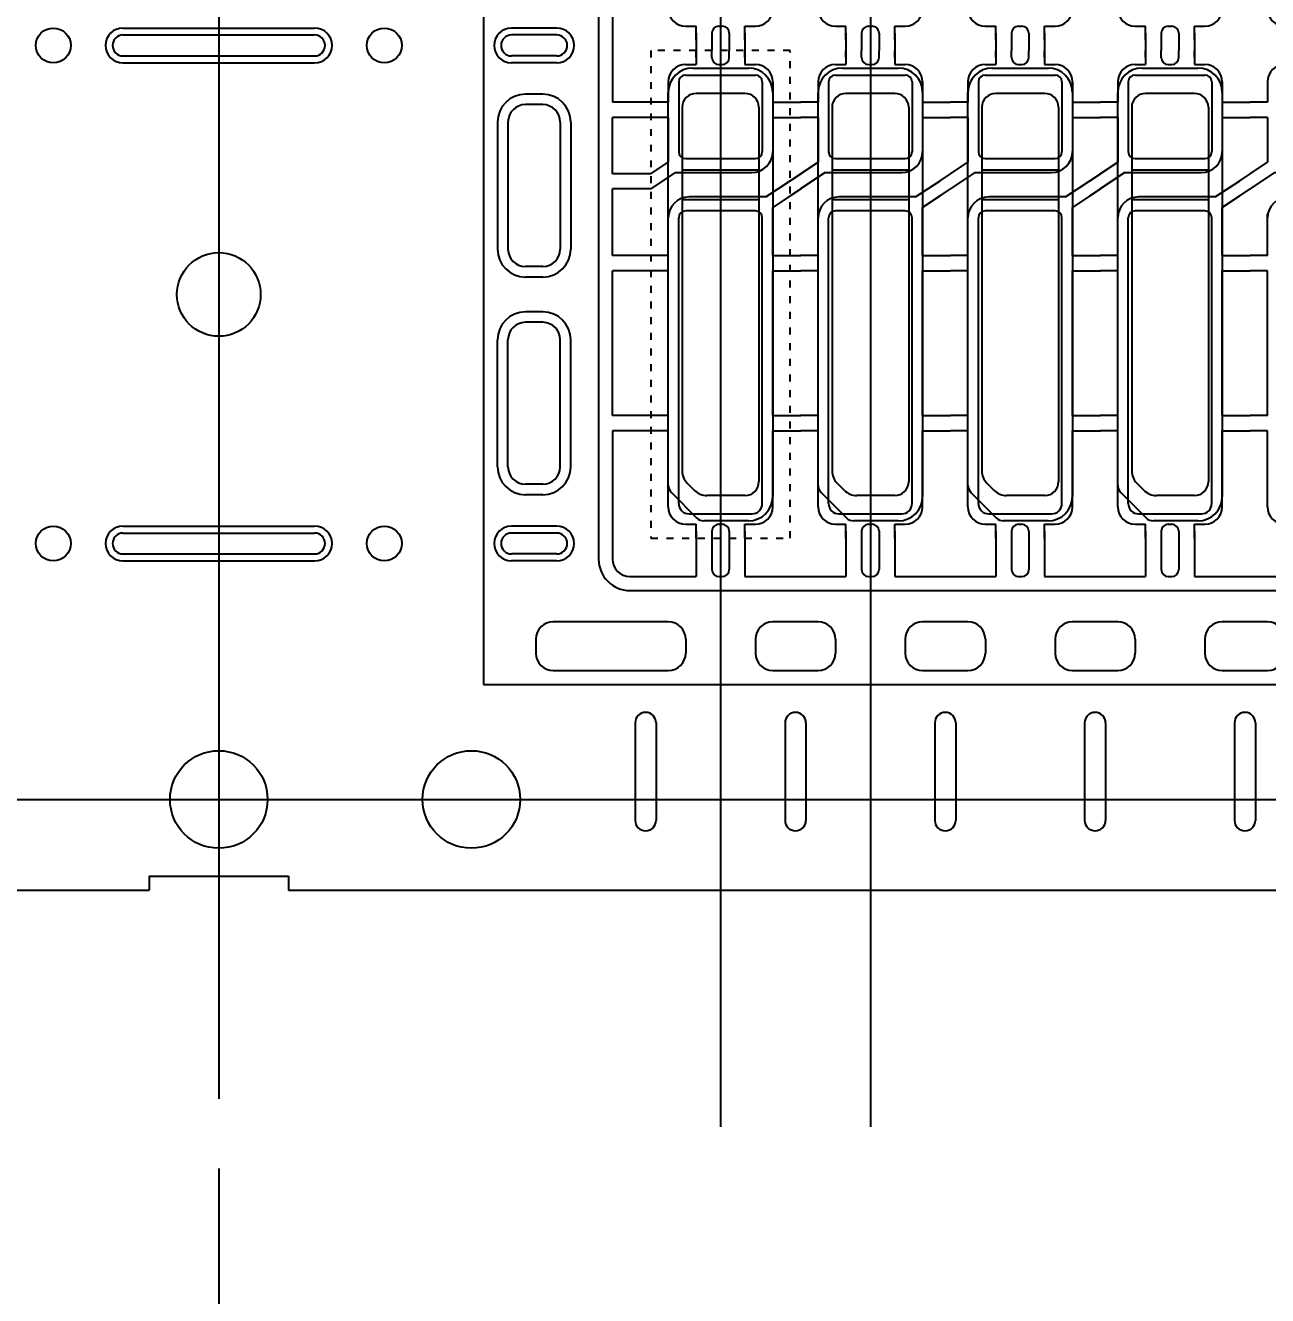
# Model space of a CAD drawing. Header units: millimetres. Extents: x -992 to 1678, y 98 to 1000.
# Drawn here: x -725.46 to -707.64, y 535.55 to 553.78 of the extents above; entities that cross this region are included whole.
import ezdxf

# ---------------------------------------------------------------- set-up
doc = ezdxf.new("R2010")
doc.units = ezdxf.units.MM
doc.header["$PDMODE"] = 3
doc.header["$PDSIZE"] = -1
for name, pattern in [('CENTER', [10.16, 6.35, -1.27, 1.27, -1.27]), ('DOT2', [0.125, 0, -0.125]), ('HIDDEN', [1.905, 1.27, -0.635])]:
    doc.linetypes.add(name, pattern=pattern)
doc.layers.get('DEFPOINTS').update_dxf_attribs({"color": 10})
for name, color, linetype in [('1', 3, 'Continuous'), ('6', 6, 'Continuous'), ('b etching', 1, 'Continuous'), ('CEN', 8, 'CENTER'), ('DIM', 7, 'Continuous'), ('HID', 1, 'HIDDEN'), ('PPA', 2, 'Continuous')]:
    doc.layers.add(name, color=color, linetype=linetype)
doc.styles.add('SIMPLEX', font='simplex')
doc.styles.get("Standard").update_dxf_attribs({"font": 'txt.shx', "bigfont": 'chineset.shx'})
doc.dimstyles.new('ISO-25', dxfattribs={"dimtxt": 2.5, "dimasz": 2.5, "dimexe": 1.25, "dimexo": 0.625, "dimtad": 1, "dimtxsty": 'Standard', "dimcen": 2.5, "dimadec": 0, "dimazin": 0, "dimtfac": 1, "dimtmove": 0, "dimatfit": 3, "dimfxl": 0, "dimarcsym": 0})

# ---------------------------------------------------------------- blocks, each defined once
blk = doc.blocks.new('_OPEN30')
at = {"color": 0, "linetype": 'ByBlock'}
for p, q in [((-1, 0.2679), (0, 0)), ((0, 0), (-1, -0.2679)), ((0, 0), (-1, 0))]:
    blk.add_line(p, q, dxfattribs=at)
blk = doc.blocks.new('*D48')
at = {"layer": 'DEFPOINTS', "color": 0}
for p in [(-784.386, 538.371), (-722.686, 538.371), (-722.686, 528.294)]:
    blk.add_point(p, dxfattribs=at)
at = {"layer": 'DIM', "color": 0, "lineweight": -2}
for p, q in [((-784.386, 537.371), (-784.386, 527.294)), ((-722.686, 537.371), (-722.686, 527.294)), ((-782.386, 528.294), (-759.321, 528.294)), ((-724.686, 528.294), (-747.75, 528.294))]:
    blk.add_line(p, q, dxfattribs=at)
at = {"layer": 'DIM', "color": 0, "lineweight": -2, "xscale": 2, "yscale": 2, "zscale": 2, "rotation": 180}
blk.add_blockref('_OPEN30', (-784.386, 528.294), dxfattribs=at)
at = {"layer": 'DIM', "color": 0, "lineweight": -2, "xscale": 2, "yscale": 2, "zscale": 2}
blk.add_blockref('_OPEN30', (-722.686, 528.294), dxfattribs=at)
at = {"layer": 'DIM', "color": 0, "insert": (-753.536, 528.294), "char_height": 3, "attachment_point": 5, "style": 'SIMPLEX'}
blk.add_mtext('61,7', dxfattribs=at)
blk = doc.blocks.new('e1')
at = {"layer": '1'}
for p, q in [((-947.058, 906.581), (-947.058, 906.481)), ((-947.058, 906.481), (-947.058, 906.581)), ((-947.058, 906.581), (-947.058, 906.381)), ((-946.358, 906.581), (-946.358, 906.481)), ((-946.358, 906.481), (-946.358, 906.581)), ((-946.358, 906.581), (-946.358, 906.381)), ((-946.358, 906.381), (-946.208, 906.381)), ((-947.458, 906.131), (-947.458, 905.841)), ((-945.958, 906.131), (-945.958, 905.841)), ((-947.458, 905.841), (-947.708, 905.841)), ((-945.958, 905.841), (-945.708, 905.841)), ((-947.458, 905.621), (-947.708, 905.621)), ((-947.458, 905.621), (-947.458, 904.981)), ((-945.958, 905.621), (-945.958, 905.131)), ((-945.958, 905.621), (-945.708, 905.621)), ((-947.358, 904.831), (-946.258, 904.831)), ((-946.058, 904.481), (-947.158, 904.481)), ((-945.958, 903.641), (-945.958, 904.331)), ((-947.458, 903.641), (-947.458, 904.231)), ((-947.458, 903.641), (-947.708, 903.641)), ((-945.958, 903.641), (-945.708, 903.641)), ((-947.458, 903.421), (-947.708, 903.421)), ((-947.458, 901.341), (-947.458, 903.421)), ((-945.958, 901.341), (-945.958, 903.421)), ((-945.958, 903.421), (-945.708, 903.421)), ((-947.458, 901.341), (-947.708, 901.341)), ((-945.958, 901.341), (-945.708, 901.341)), ((-947.458, 901.121), (-947.708, 901.121)), ((-947.458, 900.031), (-947.458, 901.121)), ((-945.958, 900.031), (-945.958, 901.121)), ((-945.958, 901.121), (-945.708, 901.121)), ((-947.058, 899.581), (-947.058, 899.781)), ((-946.358, 899.781), (-946.208, 899.781)), ((-946.358, 899.581), (-946.358, 899.781)), ((-947.058, 899.581), (-947.058, 899.681)), ((-947.058, 899.681), (-947.058, 899.581)), ((-946.358, 899.581), (-946.358, 899.681)), ((-946.358, 899.681), (-946.358, 899.581))]:
    blk.add_line(p, q, dxfattribs=at)
at = {"layer": '1', "linetype": 'ByBlock'}
for p, q in [((-946.833, 906.481), (-946.833, 906.581)), ((-946.583, 906.481), (-946.583, 906.581)), ((-947.208, 906.381), (-947.058, 906.381)), ((-946.733, 906.381), (-946.683, 906.381)), ((-947.708, 904.814), (-947.458, 904.981)), ((-947.358, 904.831), (-947.708, 904.597)), ((-946.058, 904.481), (-945.708, 904.714)), ((-945.708, 904.497), (-945.958, 904.331)), ((-947.208, 899.781), (-947.058, 899.781)), ((-946.733, 899.781), (-946.683, 899.781)), ((-946.833, 899.681), (-946.833, 899.581)), ((-946.583, 899.681), (-946.583, 899.581))]:
    blk.add_line(p, q, dxfattribs=at)
for centre, start, end in [((-946.733, 906.481), 180, 270), ((-946.683, 906.481), 270, 0), ((-946.733, 899.681), 90, 180), ((-946.683, 899.681), 0, 90)]:
    blk.add_arc(centre, 0.1, start, end, dxfattribs=at)
at = {"layer": '1'}
for centre, radius, start, end in [((-947.208, 906.131), 0.25, 90, 180), ((-946.208, 906.131), 0.25, 0, 90), ((-946.258, 905.131), 0.3, 270, 0), ((-947.158, 904.181), 0.3, 90, 180), ((-947.208, 900.031), 0.25, 180, 270), ((-946.208, 900.031), 0.25, 270, 0)]:
    blk.add_arc(centre, radius, start, end, dxfattribs=at)
blk = doc.blocks.new('e2')
at = {"layer": 'b etching', "linetype": 'ByBlock'}
for p, q in [((-947.308, 906.131), (-947.308, 905.131)), ((-947.208, 906.231), (-946.208, 906.231)), ((-946.108, 906.131), (-946.108, 905.131)), ((-947.208, 905.031), (-946.208, 905.031)), ((-946.208, 904.281), (-947.208, 904.281)), ((-947.308, 900.081), (-947.308, 904.181)), ((-946.108, 900.081), (-946.108, 904.181)), ((-947.158, 899.931), (-946.258, 899.931))]:
    blk.add_line(p, q, dxfattribs=at)
for centre, radius, start, end in [((-947.208, 906.131), 0.1, 90, 180), ((-946.208, 906.131), 0.1, 360, 90), ((-947.208, 905.131), 0.1, 180, 270), ((-946.208, 905.131), 0.1, 270, 360), ((-947.208, 904.181), 0.1, 90, 180), ((-946.208, 904.181), 0.1, 0, 90), ((-947.158, 900.081), 0.15, 180, 270), ((-946.258, 900.081), 0.15, 270, 0)]:
    blk.add_arc(centre, radius, start, end, dxfattribs=at)

msp = doc.modelspace()

# ---------------------------------------------------------------- linework, layer by layer
at = {"layer": '1', "linetype": 'ByBlock'}
for p, q in [((-717.03553085, 555.11062093), (-717.03553085, 552.68062093)), ((-715.83553085, 553.57062093), (-715.83553085, 553.42062093)), ((-715.61053085, 553.57062093), (-715.61053085, 553.42062093)), ((-715.36053085, 553.57062093), (-715.36053085, 553.42062093)), ((-715.13553085, 553.57062093), (-715.13553085, 553.42062093)), ((-713.68553085, 553.57062093), (-713.68553085, 553.42062093)), ((-713.46053085, 553.57062093), (-713.46053085, 553.42062093)), ((-713.21053085, 553.57062093), (-713.21053085, 553.42062093)), ((-712.98553085, 553.57062093), (-712.98553085, 553.42062093)), ((-711.53553085, 553.57062093), (-711.53553085, 553.42062093)), ((-711.31053085, 553.57062093), (-711.31053085, 553.42062093)), ((-711.06053085, 553.57062093), (-711.06053085, 553.42062093)), ((-710.83553085, 553.57062093), (-710.83553085, 553.42062093)), ((-709.38553085, 553.57062093), (-709.38553085, 553.42062093)), ((-709.16053085, 553.57062093), (-709.16053085, 553.42062093)), ((-708.91053085, 553.57062093), (-708.91053085, 553.42062093)), ((-708.68553085, 553.57062093), (-708.68553085, 553.42062093)), ((-716.48553085, 552.68062093), (-717.03553085, 552.68062093)), ((-714.48553085, 552.68062093), (-714.33553085, 552.68062093)), ((-712.33553085, 552.68062093), (-712.18553085, 552.68062093)), ((-710.18553085, 552.68062093), (-710.03553085, 552.68062093)), ((-708.03553085, 552.68062093), (-707.88553085, 552.68062093)), ((-716.48553085, 552.46062093), (-717.03553085, 552.46062093)), ((-717.03553085, 551.65395426), (-717.03553085, 552.46062093)), ((-714.48553085, 552.46062093), (-714.33553085, 552.46062093)), ((-712.33553085, 552.46062093), (-712.18553085, 552.46062093)), ((-710.18553085, 552.46062093), (-710.03553085, 552.46062093)), ((-708.03553085, 552.46062093), (-707.88553085, 552.46062093)), ((-716.48553085, 551.65395426), (-717.03553085, 551.65395426)), ((-714.48553085, 551.55395426), (-714.33553085, 551.65395426)), ((-712.33553085, 551.55395426), (-712.18553085, 551.65395426)), ((-710.18553085, 551.55395426), (-710.03553085, 551.65395426)), ((-708.03553085, 551.55395426), (-707.88553085, 551.65395426)), ((-717.03553085, 550.48062093), (-717.03553085, 551.43728759)), ((-716.48553085, 551.43728759), (-717.03553085, 551.43728759)), ((-714.48553085, 551.33728759), (-714.33553085, 551.43728759)), ((-712.33553085, 551.33728759), (-712.18553085, 551.43728759)), ((-710.18553085, 551.33728759), (-710.03553085, 551.43728759)), ((-708.03553085, 551.33728759), (-707.88553085, 551.43728759)), ((-716.48553085, 550.48062093), (-717.03553085, 550.48062093)), ((-714.48553085, 550.48062093), (-714.33553085, 550.48062093)), ((-712.33553085, 550.48062093), (-712.18553085, 550.48062093)), ((-710.18553085, 550.48062093), (-710.03553085, 550.48062093)), ((-708.03553085, 550.48062093), (-707.88553085, 550.48062093)), ((-717.03553085, 548.18062093), (-717.03553085, 550.26062093)), ((-716.48553085, 550.26062093), (-717.03553085, 550.26062093)), ((-714.48553085, 550.26062093), (-714.33553085, 550.26062093)), ((-712.33553085, 550.26062093), (-712.18553085, 550.26062093)), ((-710.18553085, 550.26062093), (-710.03553085, 550.26062093)), ((-708.03553085, 550.26062093), (-707.88553085, 550.26062093)), ((-716.48553085, 548.18062093), (-717.03553085, 548.18062093)), ((-714.48553085, 548.18062093), (-714.33553085, 548.18062093)), ((-712.33553085, 548.18062093), (-712.18553085, 548.18062093)), ((-710.18553085, 548.18062093), (-710.03553085, 548.18062093)), ((-708.03553085, 548.18062093), (-707.88553085, 548.18062093)), ((-716.48553085, 547.96062093), (-717.03553085, 547.96062093)), ((-717.03553085, 547.96062093), (-717.03553085, 546.12062093)), ((-714.48553085, 547.96062093), (-714.33553085, 547.96062093)), ((-712.33553085, 547.96062093), (-712.18553085, 547.96062093)), ((-710.18553085, 547.96062093), (-710.03553085, 547.96062093)), ((-708.03553085, 547.96062093), (-707.88553085, 547.96062093)), ((-715.83553085, 546.42062093), (-715.83553085, 545.87062093)), ((-715.83553085, 546.42062093), (-715.83553085, 546.12062093)), ((-715.61053085, 546.42062093), (-715.61053085, 545.97062093)), ((-715.61053085, 546.42062093), (-715.61053085, 546.12062093)), ((-715.36053085, 546.42062093), (-715.36053085, 545.97062093)), ((-715.36053085, 546.42062093), (-715.36053085, 546.12062093)), ((-715.13553085, 546.42062093), (-715.13553085, 545.87062093)), ((-715.13553085, 546.42062093), (-715.13553085, 546.12062093)), ((-713.68553085, 546.42062093), (-713.68553085, 545.87062093)), ((-713.68553085, 546.42062093), (-713.68553085, 546.12062093)), ((-713.46053085, 546.42062093), (-713.46053085, 545.97062093)), ((-713.46053085, 546.42062093), (-713.46053085, 546.12062093)), ((-713.21053085, 546.42062093), (-713.21053085, 545.97062093)), ((-713.21053085, 546.42062093), (-713.21053085, 546.12062093)), ((-712.98553085, 546.42062093), (-712.98553085, 545.87062093)), ((-712.98553085, 546.42062093), (-712.98553085, 546.12062093)), ((-711.53553085, 546.42062093), (-711.53553085, 545.87062093)), ((-711.53553085, 546.42062093), (-711.53553085, 546.12062093)), ((-711.31053085, 546.42062093), (-711.31053085, 545.97062093)), ((-711.31053085, 546.42062093), (-711.31053085, 546.12062093)), ((-711.06053085, 546.42062093), (-711.06053085, 545.97062093)), ((-711.06053085, 546.42062093), (-711.06053085, 546.12062093)), ((-710.83553085, 546.42062093), (-710.83553085, 545.87062093)), ((-710.83553085, 546.42062093), (-710.83553085, 546.12062093)), ((-709.38553085, 546.42062093), (-709.38553085, 545.87062093)), ((-709.38553085, 546.42062093), (-709.38553085, 546.12062093)), ((-709.16053085, 546.42062093), (-709.16053085, 545.97062093)), ((-709.16053085, 546.42062093), (-709.16053085, 546.12062093)), ((-708.91053085, 546.42062093), (-708.91053085, 545.97062093)), ((-708.91053085, 546.42062093), (-708.91053085, 546.12062093)), ((-708.68553085, 546.42062093), (-708.68553085, 545.87062093)), ((-708.68553085, 546.42062093), (-708.68553085, 546.12062093)), ((-715.51053085, 545.87062093), (-715.46053085, 545.87062093)), ((-715.13553085, 545.87062093), (-713.68553085, 545.87062093)), ((-713.36053085, 545.87062093), (-713.31053085, 545.87062093)), ((-712.98553085, 545.87062093), (-711.53553085, 545.87062093)), ((-711.21053085, 545.87062093), (-711.16053085, 545.87062093)), ((-710.83553085, 545.87062093), (-709.38553085, 545.87062093)), ((-709.06053085, 545.87062093), (-709.01053085, 545.87062093)), ((-708.68553085, 545.87062093), (-707.23553085, 545.87062093)), ((-716.23553085, 545.22062093), (-717.88553085, 545.22062093)), ((-714.08553085, 545.22062093), (-714.73553085, 545.22062093)), ((-711.93553085, 545.22062093), (-712.58553085, 545.22062093)), ((-709.78553085, 545.22062093), (-710.43553085, 545.22062093)), ((-707.63553085, 545.22062093), (-708.28553085, 545.22062093)), ((-715.98553085, 544.97062093), (-715.98553085, 544.77062093)), ((-714.98553085, 544.97062093), (-714.98553085, 544.77062093)), ((-713.83553085, 544.97062093), (-713.83553085, 544.77062093)), ((-712.83553085, 544.97062093), (-712.83553085, 544.77062093)), ((-711.68553085, 544.97062093), (-711.68553085, 544.77062093)), ((-710.68553085, 544.97062093), (-710.68553085, 544.77062093)), ((-709.53553085, 544.97062093), (-709.53553085, 544.77062093)), ((-708.53553085, 544.97062093), (-708.53553085, 544.77062093)), ((-753.53553085, 541.37062093), (-723.68553085, 541.37062093)), ((-721.68553085, 541.37062093), (-691.83553085, 541.37062093))]:
    msp.add_line(p, q, dxfattribs=at)
at = {"layer": '1'}
for p, q in [((-724.06053085, 553.64562093), (-721.31053085, 553.64562093)), ((-722.18553085, 553.64562093), (-721.31053085, 553.64562093)), ((-717.83553085, 553.64562093), (-718.48553085, 553.64562093)), ((-717.83553085, 553.64562093), (-718.48553085, 553.64562093)), ((-724.06053085, 553.34562093), (-721.31053085, 553.34562093)), ((-722.18553085, 553.34562093), (-721.31053085, 553.34562093)), ((-717.83553085, 553.34562093), (-718.48553085, 553.34562093)), ((-717.83553085, 553.34562093), (-718.48553085, 553.34562093)), ((-718.03553085, 552.64562093), (-718.28553085, 552.64562093)), ((-718.53553085, 552.39562093), (-718.53553085, 550.57062093)), ((-717.78553085, 552.39562093), (-717.78553085, 550.57062093)), ((-718.03553085, 550.32062093), (-718.28553085, 550.32062093)), ((-718.03553085, 549.52062093), (-718.28553085, 549.52062093)), ((-718.53553085, 547.44562093), (-718.53553085, 549.27062093)), ((-717.78553085, 547.44562093), (-717.78553085, 549.27062093)), ((-718.03553085, 547.19562093), (-718.28553085, 547.19562093)), ((-724.06053085, 546.49562093), (-721.31053085, 546.49562093)), ((-722.18553085, 546.49562093), (-721.31053085, 546.49562093)), ((-717.83553085, 546.49562093), (-718.48553085, 546.49562093)), ((-717.83553085, 546.49562093), (-718.48553085, 546.49562093)), ((-724.06053085, 546.19562093), (-721.31053085, 546.19562093)), ((-722.18553085, 546.19562093), (-721.31053085, 546.19562093)), ((-717.83553085, 546.19562093), (-718.48553085, 546.19562093)), ((-717.83553085, 546.19562093), (-718.48553085, 546.19562093)), ((-716.78553085, 545.87062093), (-715.83553085, 545.87062093)), ((-718.13553085, 544.97062093), (-718.13553085, 544.77062093)), ((-717.88553085, 544.52062093), (-716.23553085, 544.52062093)), ((-714.73553085, 544.52062093), (-714.08553085, 544.52062093)), ((-712.58553085, 544.52062093), (-711.93553085, 544.52062093)), ((-710.43553085, 544.52062093), (-709.78553085, 544.52062093)), ((-708.28553085, 544.52062093), (-707.63553085, 544.52062093)), ((-716.71053085, 543.77062093), (-716.71053085, 542.37062093)), ((-716.71053085, 543.77062093), (-716.71053085, 542.37062093)), ((-716.41053085, 543.77062093), (-716.41053085, 542.37062093)), ((-716.41053085, 543.77062093), (-716.41053085, 542.37062093)), ((-714.56053085, 543.77062093), (-714.56053085, 542.37062093)), ((-714.56053085, 543.77062093), (-714.56053085, 542.37062093)), ((-714.26053085, 543.77062093), (-714.26053085, 542.37062093)), ((-714.26053085, 543.77062093), (-714.26053085, 542.37062093)), ((-712.41053085, 543.77062093), (-712.41053085, 542.37062093)), ((-712.41053085, 543.77062093), (-712.41053085, 542.37062093)), ((-712.11053085, 543.77062093), (-712.11053085, 542.37062093)), ((-712.11053085, 543.77062093), (-712.11053085, 542.37062093)), ((-710.26053085, 543.77062093), (-710.26053085, 542.37062093)), ((-710.26053085, 543.77062093), (-710.26053085, 542.37062093)), ((-709.96053085, 543.77062093), (-709.96053085, 542.37062093)), ((-709.96053085, 543.77062093), (-709.96053085, 542.37062093)), ((-708.11053085, 543.77062093), (-708.11053085, 542.37062093)), ((-708.11053085, 543.77062093), (-708.11053085, 542.37062093)), ((-707.81053085, 543.77062093), (-707.81053085, 542.37062093)), ((-707.81053085, 543.77062093), (-707.81053085, 542.37062093)), ((-723.68553085, 541.57062093), (-722.68553085, 541.57062093)), ((-723.68553085, 541.57062093), (-723.68553085, 541.37062093)), ((-722.68553085, 541.57062093), (-721.68553085, 541.57062093)), ((-721.68553085, 541.57062093), (-721.68553085, 541.37062093))]:
    msp.add_line(p, q, dxfattribs=at)
for centre, radius in [((-725.06053085, 553.49562093), 0.25), ((-720.31053085, 553.49562093), 0.25), ((-722.68553085, 549.92062093), 0.6), ((-725.06053085, 546.34562093), 0.25), ((-720.31053085, 546.34562093), 0.25), ((-722.68553085, 542.67062093), 0.7), ((-719.06053085, 542.67062093), 0.7)]:
    msp.add_circle(centre, radius, dxfattribs=at)
for centre, radius, start, end in [((-724.06053085, 553.49562093), 0.15, 90, 270), ((-724.06053085, 553.49562093), 0.15, 90, 270), ((-721.31053085, 553.49562093), 0.15, 270, 90), ((-721.31053085, 553.49562093), 0.15, 270, 90), ((-718.48553085, 553.49562093), 0.15, 90, 270), ((-718.48553085, 553.49562093), 0.15, 90, 270), ((-717.83553085, 553.49562093), 0.15, 270, 90), ((-717.83553085, 553.49562093), 0.15, 270, 90), ((-718.28553085, 552.39562093), 0.25, 90, 180), ((-718.03553085, 552.39562093), 0.25, 360, 90), ((-718.28553085, 550.57062093), 0.25, 180, 270), ((-718.03553085, 550.57062093), 0.25, 270, 360), ((-718.28553085, 549.27062093), 0.25, 90, 180), ((-718.03553085, 549.27062093), 0.25, 0, 90), ((-718.28553085, 547.44562093), 0.25, 180, 270), ((-718.03553085, 547.44562093), 0.25, 270, 0), ((-724.06053085, 546.34562093), 0.15, 90, 270), ((-724.06053085, 546.34562093), 0.15, 90, 270), ((-721.31053085, 546.34562093), 0.15, 270, 90), ((-721.31053085, 546.34562093), 0.15, 270, 90), ((-718.48553085, 546.34562093), 0.15, 90, 270), ((-718.48553085, 546.34562093), 0.15, 90, 270), ((-717.83553085, 546.34562093), 0.15, 270, 90), ((-717.83553085, 546.34562093), 0.15, 270, 90), ((-717.88553085, 544.97062093), 0.25, 90, 180), ((-717.88553085, 544.77062093), 0.25, 180, 270), ((-716.56053085, 543.77062093), 0.15, 0, 180), ((-716.56053085, 543.77062093), 0.15, 0, 180), ((-714.41053085, 543.77062093), 0.15, 0, 180), ((-714.41053085, 543.77062093), 0.15, 0, 180), ((-712.26053085, 543.77062093), 0.15, 0, 180), ((-712.26053085, 543.77062093), 0.15, 0, 180), ((-710.11053085, 543.77062093), 0.15, 0, 180), ((-710.11053085, 543.77062093), 0.15, 0, 180), ((-707.96053085, 543.77062093), 0.15, 0, 180), ((-707.96053085, 543.77062093), 0.15, 0, 180), ((-716.56053085, 542.37062093), 0.15, 180, 0), ((-716.56053085, 542.37062093), 0.15, 180, 0), ((-714.41053085, 542.37062093), 0.15, 180, 0), ((-714.41053085, 542.37062093), 0.15, 180, 0), ((-712.26053085, 542.37062093), 0.15, 180, 0), ((-712.26053085, 542.37062093), 0.15, 180, 0), ((-710.11053085, 542.37062093), 0.15, 180, 0), ((-710.11053085, 542.37062093), 0.15, 180, 0), ((-707.96053085, 542.37062093), 0.15, 180, 0), ((-707.96053085, 542.37062093), 0.15, 180, 0)]:
    msp.add_arc(centre, radius, start, end, dxfattribs=at)
at = {"layer": '1', "linetype": 'ByBlock'}
for centre, radius, start, end in [((-716.78553085, 546.12062093), 0.25, 180, 270), ((-715.51053085, 545.97062093), 0.1, 180, 270), ((-715.46053085, 545.97062093), 0.1, 270, 0), ((-713.36053085, 545.97062093), 0.1, 180, 270), ((-713.31053085, 545.97062093), 0.1, 270, 0), ((-711.21053085, 545.97062093), 0.1, 180, 270), ((-711.16053085, 545.97062093), 0.1, 270, 0), ((-709.06053085, 545.97062093), 0.1, 180, 270), ((-709.01053085, 545.97062093), 0.1, 270, 0), ((-716.23553085, 544.97062093), 0.25, 360, 90), ((-714.73553085, 544.97062093), 0.25, 90, 180), ((-714.08553085, 544.97062093), 0.25, 360, 90), ((-712.58553085, 544.97062093), 0.25, 90, 180), ((-711.93553085, 544.97062093), 0.25, 360, 90), ((-710.43553085, 544.97062093), 0.25, 90, 180), ((-709.78553085, 544.97062093), 0.25, 360, 90), ((-708.28553085, 544.97062093), 0.25, 90, 180), ((-707.63553085, 544.97062093), 0.25, 360, 90), ((-716.23553085, 544.77062093), 0.25, 270, 360), ((-714.73553085, 544.77062093), 0.25, 180, 270), ((-714.08553085, 544.77062093), 0.25, 270, 360), ((-712.58553085, 544.77062093), 0.25, 180, 270), ((-711.93553085, 544.77062093), 0.25, 270, 360), ((-710.43553085, 544.77062093), 0.25, 180, 270), ((-709.78553085, 544.77062093), 0.25, 270, 360), ((-708.28553085, 544.77062093), 0.25, 180, 270), ((-707.63553085, 544.77062093), 0.25, 270, 360)]:
    msp.add_arc(centre, radius, start, end, dxfattribs=at)
at = {"layer": '6', "linetype": 'DOT2'}
for p, q in [((-716.48553085, 553.42062093), (-716.48553085, 546.42062093)), ((-714.48553085, 553.42062093), (-716.48553085, 553.42062093)), ((-714.48553085, 546.42062093), (-714.48553085, 553.42062093)), ((-716.48553085, 546.42062093), (-714.48553085, 546.42062093))]:
    msp.add_line(p, q, dxfattribs=at)
at = {"layer": 'CEN', "linetype": 'ByBlock'}
for p, q in [((-715.48553085, 604.77062093), (-715.48553085, 537.97062093)), ((-713.33553085, 604.77062093), (-713.33553085, 537.97062093)), ((-722.68553085, 604.37062093), (-722.68553085, 538.37062093)), ((-722.68553085, 604.37062093), (-722.68553085, 538.37062093)), ((-722.68553085, 604.37062093), (-722.68553085, 538.37062093)), ((-909.21053085, 542.67062093), (-660.56053085, 542.67062093))]:
    msp.add_line(p, q, dxfattribs=at)
at = {"layer": 'HID', "linetype": 'ByBlock'}
for p, q in [((-717.23553085, 596.62062093), (-717.23553085, 546.12062093)), ((-724.06053085, 553.74562093), (-721.31053085, 553.74562093)), ((-717.83553085, 553.74562093), (-718.48553085, 553.74562093)), ((-724.06053085, 553.24562093), (-721.31053085, 553.24562093)), ((-717.83553085, 553.24562093), (-718.48553085, 553.24562093)), ((-718.03553085, 552.79562093), (-718.28553085, 552.79562093)), ((-718.68553085, 552.39562093), (-718.68553085, 550.57062093)), ((-717.63553085, 552.39562093), (-717.63553085, 550.57062093)), ((-718.03553085, 550.17062093), (-718.28553085, 550.17062093)), ((-718.03553085, 549.67062093), (-718.28553085, 549.67062093)), ((-718.68553085, 547.44562093), (-718.68553085, 549.27062093)), ((-717.63553085, 547.44562093), (-717.63553085, 549.27062093)), ((-718.03553085, 547.04562093), (-718.28553085, 547.04562093)), ((-724.06053085, 546.59562093), (-721.31053085, 546.59562093)), ((-717.83553085, 546.59562093), (-718.48553085, 546.59562093)), ((-724.06053085, 546.09562093), (-721.31053085, 546.09562093)), ((-717.83553085, 546.09562093), (-718.48553085, 546.09562093)), ((-716.78553085, 545.67062093), (-666.88553085, 545.67062093))]:
    msp.add_line(p, q, dxfattribs=at)
for centre, radius, start, end in [((-724.06053085, 553.49562093), 0.25, 90, 270), ((-721.31053085, 553.49562093), 0.25, 270, 90), ((-718.48553085, 553.49562093), 0.25, 90, 270), ((-717.83553085, 553.49562093), 0.25, 270, 90), ((-718.28553085, 552.39562093), 0.4, 90, 180), ((-718.03553085, 552.39562093), 0.4, 360, 90), ((-718.28553085, 550.57062093), 0.4, 180, 270), ((-718.03553085, 550.57062093), 0.4, 270, 360), ((-718.28553085, 549.27062093), 0.4, 90, 180), ((-718.03553085, 549.27062093), 0.4, 0, 90), ((-718.28553085, 547.44562093), 0.4, 180, 270), ((-718.03553085, 547.44562093), 0.4, 270, 0), ((-724.06053085, 546.34562093), 0.25, 90, 270), ((-721.31053085, 546.34562093), 0.25, 270, 90), ((-718.48553085, 546.34562093), 0.25, 90, 270), ((-717.83553085, 546.34562093), 0.25, 270, 90), ((-716.78553085, 546.12062093), 0.45, 180, 270)]:
    msp.add_arc(centre, radius, start, end, dxfattribs=at)
at = {"layer": 'PPA', "linetype": 'ByBlock'}
for p, q in [((-718.88553085, 598.42062093), (-718.88553085, 544.32062093)), ((-715.88553085, 553.17062093), (-715.08553085, 553.17062093)), ((-713.73553085, 553.17062093), (-712.93553085, 553.17062093)), ((-711.58553085, 553.17062093), (-710.78553085, 553.17062093)), ((-709.43553085, 553.17062093), (-708.63553085, 553.17062093)), ((-716.23553085, 547.18275296), (-716.23553085, 552.82062093)), ((-715.13553085, 552.80698456), (-715.83553085, 552.80698456)), ((-714.73553085, 552.82062093), (-714.73553085, 547.02062093)), ((-714.08553085, 547.18275296), (-714.08553085, 552.82062093)), ((-712.98553085, 552.80698456), (-713.68553085, 552.80698456)), ((-712.58553085, 552.82062093), (-712.58553085, 547.02062093)), ((-711.93553085, 547.18275296), (-711.93553085, 552.82062093)), ((-710.83553085, 552.80698456), (-711.53553085, 552.80698456)), ((-710.43553085, 552.82062093), (-710.43553085, 547.02062093)), ((-709.78553085, 547.18275296), (-709.78553085, 552.82062093)), ((-708.68553085, 552.80698456), (-709.38553085, 552.80698456)), ((-708.28553085, 552.82062093), (-708.28553085, 547.02062093)), ((-716.03553085, 552.60698456), (-716.03553085, 547.38781068)), ((-714.93553085, 552.60698456), (-714.93553085, 547.23425729)), ((-713.88553085, 552.60698456), (-713.88553085, 547.38781068)), ((-712.78553085, 552.60698456), (-712.78553085, 547.23425729)), ((-711.73553085, 552.60698456), (-711.73553085, 547.38781068)), ((-710.63553085, 552.60698456), (-710.63553085, 547.23425729)), ((-709.58553085, 552.60698456), (-709.58553085, 547.38781068)), ((-708.48553085, 552.60698456), (-708.48553085, 547.23425729)), ((-716.03553085, 551.71062093), (-714.93553085, 551.71062093)), ((-713.88553085, 551.71062093), (-712.78553085, 551.71062093)), ((-711.73553085, 551.71062093), (-710.63553085, 551.71062093)), ((-709.58553085, 551.71062093), (-708.48553085, 551.71062093)), ((-714.93553085, 551.28062093), (-716.03553085, 551.28062093)), ((-712.78553085, 551.28062093), (-713.88553085, 551.28062093)), ((-710.63553085, 551.28062093), (-711.73553085, 551.28062093)), ((-708.48553085, 551.28062093), (-709.58553085, 551.28062093)), ((-716.19159687, 547.07668695), (-715.82946483, 546.71455491)), ((-715.96230754, 547.21103399), (-715.85875415, 547.1074806)), ((-714.04159687, 547.07668695), (-713.67946483, 546.71455491)), ((-713.81230754, 547.21103399), (-713.70875415, 547.1074806)), ((-711.89159687, 547.07668695), (-711.52946483, 546.71455491)), ((-711.66230754, 547.21103399), (-711.55875415, 547.1074806)), ((-709.74159687, 547.07668695), (-709.37946483, 546.71455491)), ((-709.51230754, 547.21103399), (-709.40875415, 547.1074806)), ((-715.13553085, 547.03425729), (-715.68197746, 547.03425729)), ((-712.98553085, 547.03425729), (-713.53197746, 547.03425729)), ((-710.83553085, 547.03425729), (-711.38197746, 547.03425729)), ((-708.68553085, 547.03425729), (-709.23197746, 547.03425729)), ((-715.08553085, 546.67062093), (-715.72339881, 546.67062093)), ((-712.93553085, 546.67062093), (-713.57339881, 546.67062093)), ((-710.78553085, 546.67062093), (-711.42339881, 546.67062093)), ((-708.63553085, 546.67062093), (-709.27339881, 546.67062093)), ((-718.88553085, 544.32062093), (-664.78553085, 544.32062093))]:
    msp.add_line(p, q, dxfattribs=at)
for centre, radius, start, end in [((-715.88553085, 552.82062093), 0.35, 90, 180), ((-715.08553085, 552.82062093), 0.35, 0, 90), ((-713.73553085, 552.82062093), 0.35, 90, 180), ((-712.93553085, 552.82062093), 0.35, 0, 90), ((-711.58553085, 552.82062093), 0.35, 90, 180), ((-710.78553085, 552.82062093), 0.35, 0, 90), ((-709.43553085, 552.82062093), 0.35, 90, 180), ((-708.63553085, 552.82062093), 0.35, 0, 90), ((-715.83553085, 552.60698456), 0.2, 90, 180), ((-715.13553085, 552.60698456), 0.2, 0, 90), ((-713.68553085, 552.60698456), 0.2, 90, 180), ((-712.98553085, 552.60698456), 0.2, 0, 90), ((-711.53553085, 552.60698456), 0.2, 90, 180), ((-710.83553085, 552.60698456), 0.2, 0, 90), ((-709.38553085, 552.60698456), 0.2, 90, 180), ((-708.68553085, 552.60698456), 0.2, 0, 90), ((-715.78553085, 547.38781068), 0.25, 180, 225), ((-715.13553085, 547.23425729), 0.2, 270, 0), ((-713.63553085, 547.38781068), 0.25, 180, 225), ((-712.98553085, 547.23425729), 0.2, 270, 0), ((-711.48553085, 547.38781068), 0.25, 180, 225), ((-710.83553085, 547.23425729), 0.2, 270, 0), ((-709.33553085, 547.38781068), 0.25, 180, 225), ((-708.68553085, 547.23425729), 0.2, 270, 0), ((-716.08553085, 547.18275296), 0.15, 180, 225), ((-715.68197746, 547.28425729), 0.25, 225, 270), ((-713.93553085, 547.18275296), 0.15, 180, 225), ((-713.53197746, 547.28425729), 0.25, 225, 270), ((-711.78553085, 547.18275296), 0.15, 180, 225), ((-711.38197746, 547.28425729), 0.25, 225, 270), ((-709.63553085, 547.18275296), 0.15, 180, 225), ((-709.23197746, 547.28425729), 0.25, 225, 270), ((-715.08553085, 547.02062093), 0.35, 270, 0), ((-712.93553085, 547.02062093), 0.35, 270, 0), ((-710.78553085, 547.02062093), 0.35, 270, 0), ((-708.63553085, 547.02062093), 0.35, 270, 0), ((-715.72339881, 546.82062093), 0.15, 225, 270), ((-713.57339881, 546.82062093), 0.15, 225, 270), ((-711.42339881, 546.82062093), 0.15, 225, 270), ((-709.27339881, 546.82062093), 0.15, 225, 270)]:
    msp.add_arc(centre, radius, start, end, dxfattribs=at)

# ---------------------------------------------------------------- block references
at = {"linetype": 'ByBlock'}
for name, p in [('e1', (231.22201547, -346.01006667)), ('e1', (233.37201547, -346.01006667)), ('e1', (235.52201547, -346.01006667)), ('e1', (237.67201547, -346.01006667)), ('e1', (239.82201547, -346.01006667)), ('e1', (231.22201547, -353.16006667)), ('e1', (233.37201547, -353.16006667)), ('e1', (235.52201547, -353.16006667)), ('e1', (237.67201547, -353.16006667)), ('e1', (239.82201547, -353.16006667)), ('e2', (231.22201547, -353.16006667)), ('e2', (233.37201547, -353.16006667)), ('e2', (235.52201547, -353.16006667)), ('e2', (237.67201547, -353.16006667))]:
    msp.add_blockref(name, p, dxfattribs=at)

# ---------------------------------------------------------------- dimensions: what is measured, and where the dimension line sits
at = {"layer": 'DIM'}
dim = msp.add_linear_dim(base=(-722.6855308486, 528.2944251515), p1=(-784.3855308486, 538.370620928), p2=(-722.6855308486, 538.370620928), dimstyle='ISO-25', override={"dimtxt": 3, "dimasz": 2, "dimexe": 1, "dimexo": 1, "dimgap": 1.5, "dimtad": 0, "dimdec": 8, "dimtxsty": 'SIMPLEX', "dimblk1": 'OPEN30', "dimblk2": 'OPEN30', "dimsah": 1, "dimtp": 0.05, "dimtm": 0.05, "dimtfac": 0.5, "dimtdec": 8}, dxfattribs=at)
dim.commit()
dim.dimension.update_dxf_attribs({"geometry": '*D48', "text_midpoint": (-753.5355308486, 528.2944251515)})

doc.saveas('drawing.dxf')
